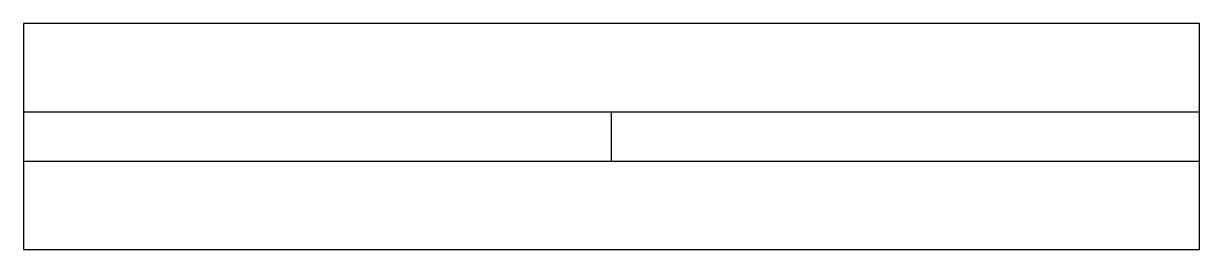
# Model space of a CAD drawing. Header units: millimetres. Extents: x 0 to 1200, y -115 to 115.
import ezdxf

# ---------------------------------------------------------------- set-up
doc = ezdxf.new("R2010")
doc.units = ezdxf.units.MM

msp = doc.modelspace()

# ---------------------------------------------------------------- linework, layer by layer
for p, q in [((0, 25), (1200, 25)), ((600, -25), (600, 25)), ((0, -25), (1200, -25))]:
    msp.add_line(p, q)
msp.add_lwpolyline([(0, -115), (1200, -115), (1200, 115), (0, 115)], close=True)

doc.saveas('drawing.dxf')
